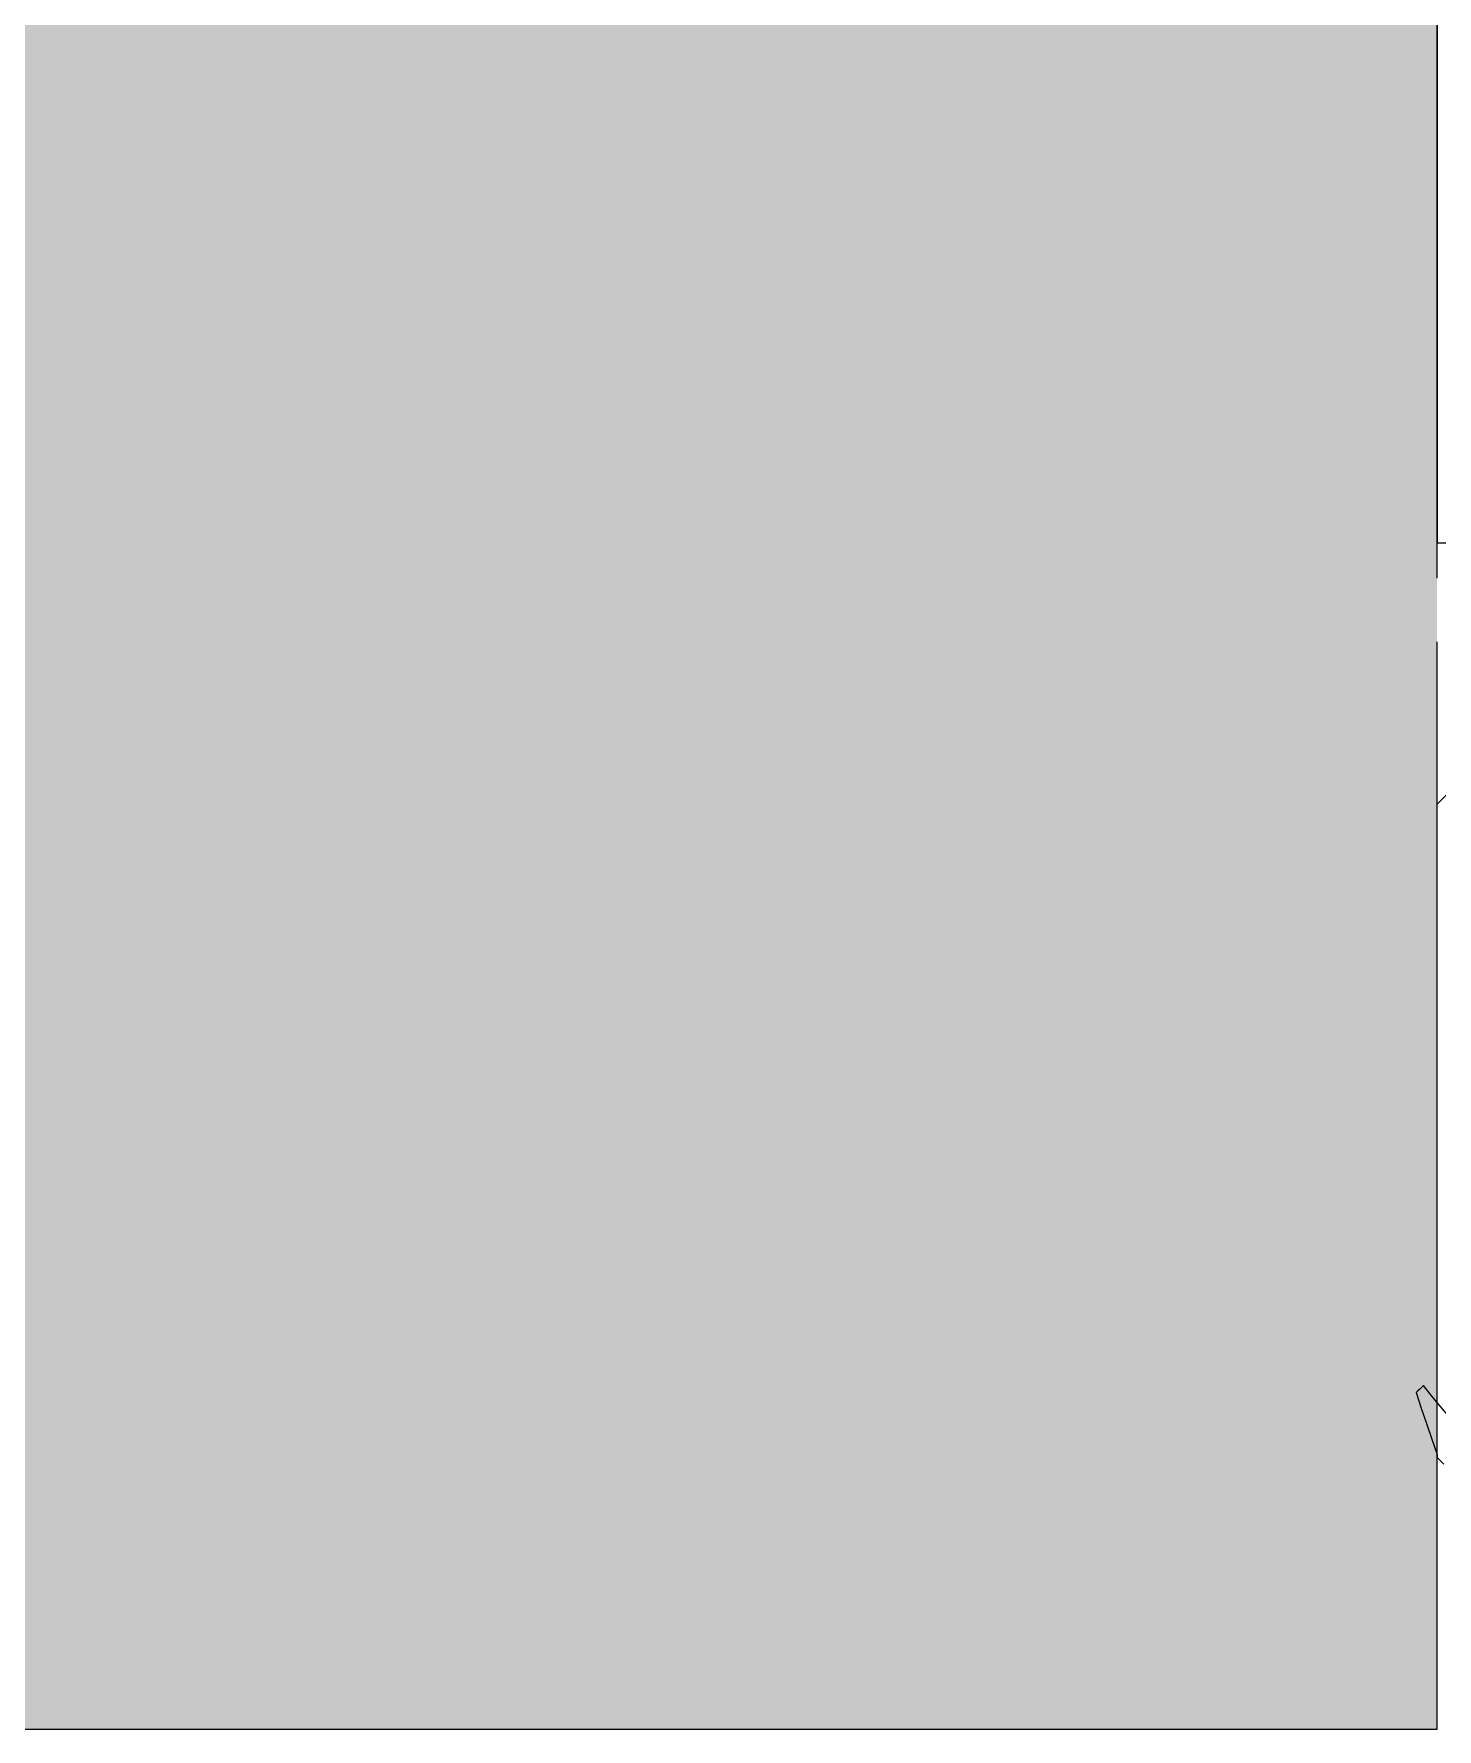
# Model space of a CAD drawing. Header units: millimetres. Extents: x -68946 to 288321, y -402657 to 324925.
# Drawn here: x 112115.2 to 112197.9, y -218780.9 to -218680.9 of the extents above; entities that cross this region are included whole.
import ezdxf

# ---------------------------------------------------------------- set-up
doc = ezdxf.new("R2010")
doc.units = ezdxf.units.MM
for name, color, linetype, lineweight in [('A-GLAZ-____-OTLN', 250, 'Continuous', 5), ('A-GLAZ-CURT-OTLN', 52, 'Continuous', 5), ('A-GLAZ-CWMG-MCUT', 51, 'Continuous', 9), ('A-GLAZ-CWMG-OTLN', 51, 'Continuous', 5), ('G-XREF-____-OTLN', 250, 'Continuous', 9)]:
    doc.layers.add(name, color=color, linetype=linetype, lineweight=lineweight)

# ---------------------------------------------------------------- blocks, each defined once
blk = doc.blocks.new('PNS_Панель прямоугольная2 - Нр_Стекло - 40мм-V191-АР1_Маркировочный план 3 этажа секция 2_3')
at = {"layer": 'A-GLAZ-____-OTLN'}
h = blk.add_hatch(dxfattribs=at)
h.set_pattern_fill('FP_147', color=256, style=0, pattern_type=2)
h.set_pattern_definition([(45, (-83740, -39714.82), (-282.8427, 282.8427), [200, -600]), (45, (-83940, -39814.82), (-282.8427, 282.8427), [600, -200]), (45, (-83540, -39914.82), (-282.8427, 282.8427), [200, -600])])
h.paths.add_polyline_path([(-505, 28.09), (-507.68, 28.09), (-506.69, 30.02)])
h.paths.add_polyline_path([(-505, 0), (-505, 24.34), (-507.73, 22.9), (-508, 25.67), (-505, 26.22), (-506.74, 27.47), (-505, 28.09), (-505, 40), (-515, 40), (-514.31, 30.02), (-513, 27.47), (-513, 26.57), (-513.35, 25.37), (-513, 24.82), (-515, 21), (-515, 0)])
h.paths.add_polyline_path([(505, 0), (515, 0), (514.26, 21.78), (513, 25.24), (513, 25.67), (513, 26.57), (513.1, 27.67), (515, 30.02), (515, 40), (505, 40), (505, 28.09), (508, 27.02), (505, 26.22), (508, 25.67), (507.73, 22.9), (505, 24.34), (505, 21)])
h.paths.add_polyline_path([(508, 27.47), (505, 28.09), (506.69, 30.02), (507.68, 28.09)])
blk = doc.blocks.new('Прямоугольный импост - Рядовой 50х200-40428489-АР1_Маркировочный план 3 этажа секция 2_3')
at = {"layer": 'A-GLAZ-CWMG-OTLN'}
blk.add_hatch(color=10, dxfattribs=at).paths.add_polyline_path([(85205, 39775.02), (85205, 39975.02), (84195, 39975.02), (84195, 39775.02), (85204.87, 39775.02)])
at = {"layer": 'A-GLAZ-CWMG-MCUT', "lineweight": 5}
for p, q in [((85205, 39842.92), (85205, 39975.02)), ((85205, 39775.02), (85205, 39839.17)), ((84195, 39775.02), (85205, 39775.02))]:
    blk.add_line(p, q, dxfattribs=at)
blk = doc.blocks.new('Прямоугольный импост - 200_dwg-V34-АР1_Маркировочный план 3 этажа секция 2_3')
at = {"layer": 'G-XREF-____-OTLN', "flags": 128}
for points in [[(227971.45, 196911.97), (227971.45, 196781.97), (227973.45, 196781.97)], [(227970.64, 196732.26), (227970.53, 196732.16), (227970.43, 196732.05), (227970.32, 196731.95), (227970.21, 196731.85)], [(227972.69, 196729.79), (227972.18, 196730.41), (227971.66, 196731.03), (227971.15, 196731.64), (227970.64, 196732.26)], [(227970.21, 196731.85), (227970.52, 196730.93), (227970.83, 196730.02), (227971.14, 196729.11), (227971.45, 196728.2)], [(227971.45, 196728.2), (227971.45, 196728.15), (227971.45, 196728.11), (227971.45, 196728.07), (227971.45, 196728.03)], [(227971.45, 196728.03), (227971.55, 196727.93), (227971.65, 196727.83), (227971.75, 196727.73), (227971.85, 196727.63)]]:
    blk.add_lwpolyline(points, dxfattribs=at)
blk = doc.blocks.new('Прямоугольный импост - 200_dwg-V209-АР1_Маркировочный план 3 этажа секция 2_3')
at = {"layer": 'G-XREF-____-OTLN', "flags": 128}
for points in [[(227971.45, 196911.97), (227971.45, 196781.97), (227973.45, 196781.97)], [(227970.64, 196732.26), (227970.53, 196732.16), (227970.43, 196732.05), (227970.32, 196731.95), (227970.21, 196731.85)], [(227972.69, 196729.79), (227972.18, 196730.41), (227971.66, 196731.03), (227971.15, 196731.64), (227970.64, 196732.26)], [(227970.21, 196731.85), (227970.52, 196730.93), (227970.83, 196730.02), (227971.14, 196729.11), (227971.45, 196728.2)], [(227971.45, 196728.2), (227971.45, 196728.15), (227971.45, 196728.11), (227971.45, 196728.07), (227971.45, 196728.03)], [(227971.45, 196728.03), (227971.55, 196727.93), (227971.65, 196727.83), (227971.75, 196727.73), (227971.85, 196727.63)]]:
    blk.add_lwpolyline(points, dxfattribs=at)
blk = doc.blocks.new('Прямоугольный импост - 42х50х200h-V35-АР1_Маркировочный план 3 этажа секция 2_3')
for name in ['Прямоугольный импост - 200_dwg-V34-АР1_Маркировочный план 3 этажа секция 2_3', 'Прямоугольный импост - 200_dwg-V209-АР1_Маркировочный план 3 этажа секция 2_3']:
    blk.add_blockref(name, (-227996.45, -196751.8))

msp = doc.modelspace()

# ---------------------------------------------------------------- block references
at = {"layer": 'A-GLAZ-CURT-OTLN'}
msp.add_blockref('PNS_Панель прямоугольная2 - Нр_Стекло - 40мм-V191-АР1_Маркировочный план 3 этажа секция 2_3', (111692.9057, -218741.1056), dxfattribs=at)
at = {"layer": 'A-GLAZ-CWMG-OTLN'}
msp.add_blockref('Прямоугольный импост - Рядовой 50х200-40428489-АР1_Маркировочный план 3 этажа секция 2_3', (26992.9057, -258555.9292), dxfattribs=at)
at = {"layer": 'G-XREF-____-OTLN'}
msp.add_blockref('Прямоугольный импост - 42х50х200h-V35-АР1_Маркировочный план 3 этажа секция 2_3', (112222.9057, -218741.1056), dxfattribs=at)

doc.saveas('drawing.dxf')
